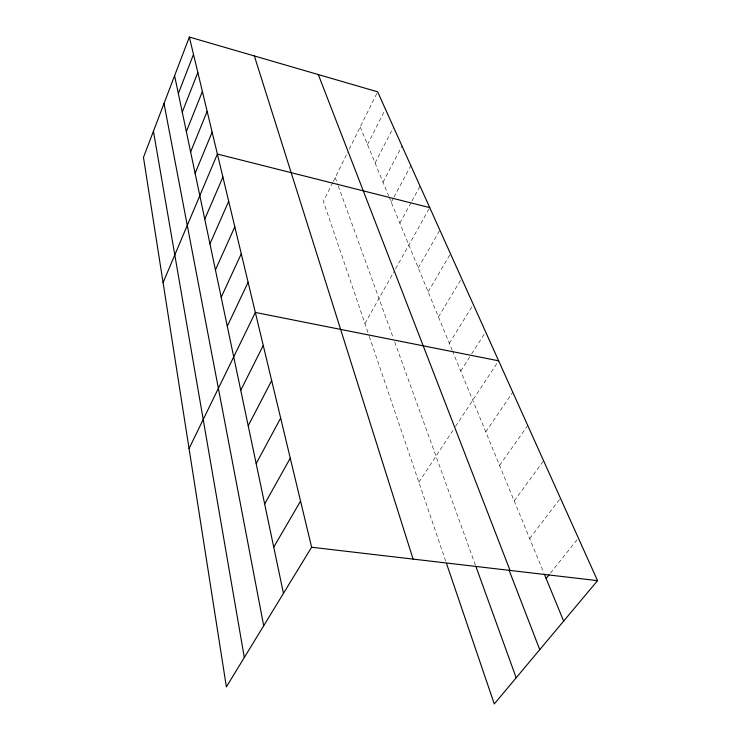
<?xml version="1.0" encoding="UTF-8"?>
<svg xmlns="http://www.w3.org/2000/svg" width="741" height="741" viewBox="0 0 741 741"><rect width="100%" height="100%" fill="white"/><g stroke="black" fill="none" stroke-linecap="round" stroke-linejoin="round"><path stroke-width="0.56" stroke-dasharray="3.71 2.78" d="M332.746 182.49L323.391 201.395L368.944 335.367M333.237 181.499L347.742 152.211M349.243 149.173L377.641 91.819M367.527 144.615L385.422 109.122M375.103 163.029L393.527 127.156M383.004 182.212L401.993 145.968M391.248 202.237L393.425 198.171M393.971 197.152L410.829 165.614M399.853 223.152L411.329 202.145M411.876 201.144L420.064 186.148M364.942 323.604L393.897 271.78M395.555 268.807L429.734 207.628M418.267 267.881L439.858 230.136M428.131 291.834L450.472 253.737M438.468 316.953L461.615 278.505M449.324 343.333L473.323 304.542M460.735 371.046L471.063 354.837M471.674 353.883L485.651 331.94M418.878 482.206L454.307 428.289M455.53 426.418L498.637 360.821M485.79 431.929L512.772 392.239M499.591 465.441L527.74 425.501M514.198 500.925L543.607 460.772M529.685 538.559L560.465 498.248M550.443 573.154L576.97 539.92M360.246 126.943L388.645 195.92M389.081 196.967L451.954 349.724M452.399 350.789L543.977 573.284M335.21 177.516L337.915 185M338.304 186.065L393.165 337.729M394.703 341.971L475.426 565.133M369.305 336.433L445.712 561.141"/><path stroke-width="1.11" d="M189.344 37.05L143.467 157.37L226.376 686.898L311.618 547.247L189.344 37.05L377.641 91.819L597.533 580.657L494.275 703.95L446.452 563.308M178.34 93.533L193.494 54.38M182.258 112.141L197.838 72.498M186.343 131.592L202.386 91.467M190.632 151.951L207.147 111.335M195.115 173.283L212.139 132.176M163.085 282.664L217.382 154.054L429.734 207.628M204.757 219.151L222.902 177.062M209.953 243.863L228.7 201.283M215.427 269.872L234.823 226.811M221.189 297.289L241.279 253.765M227.283 326.235L248.115 282.265M189.057 448.546L255.349 312.443L498.637 360.821M240.742 390.275L263.259 345.445M248.216 425.797L271.678 380.587M256.173 463.616L280.663 418.081M264.657 503.982L290.268 458.16M273.735 547.136L300.568 501.111M546.145 578.545L549.016 574.951M311.618 547.247L597.533 580.657M544.413 574.331L563.66 621.106M318.315 74.563L510.049 570.44M509.113 570.264L539.754 649.653M475.815 566.207L516.181 677.793M254.358 55.964L413.098 559.112M174.598 75.721L283.46 593.384M164.011 103.481L263.694 625.765M153.433 131.231L244.308 657.517"/></g></svg>
